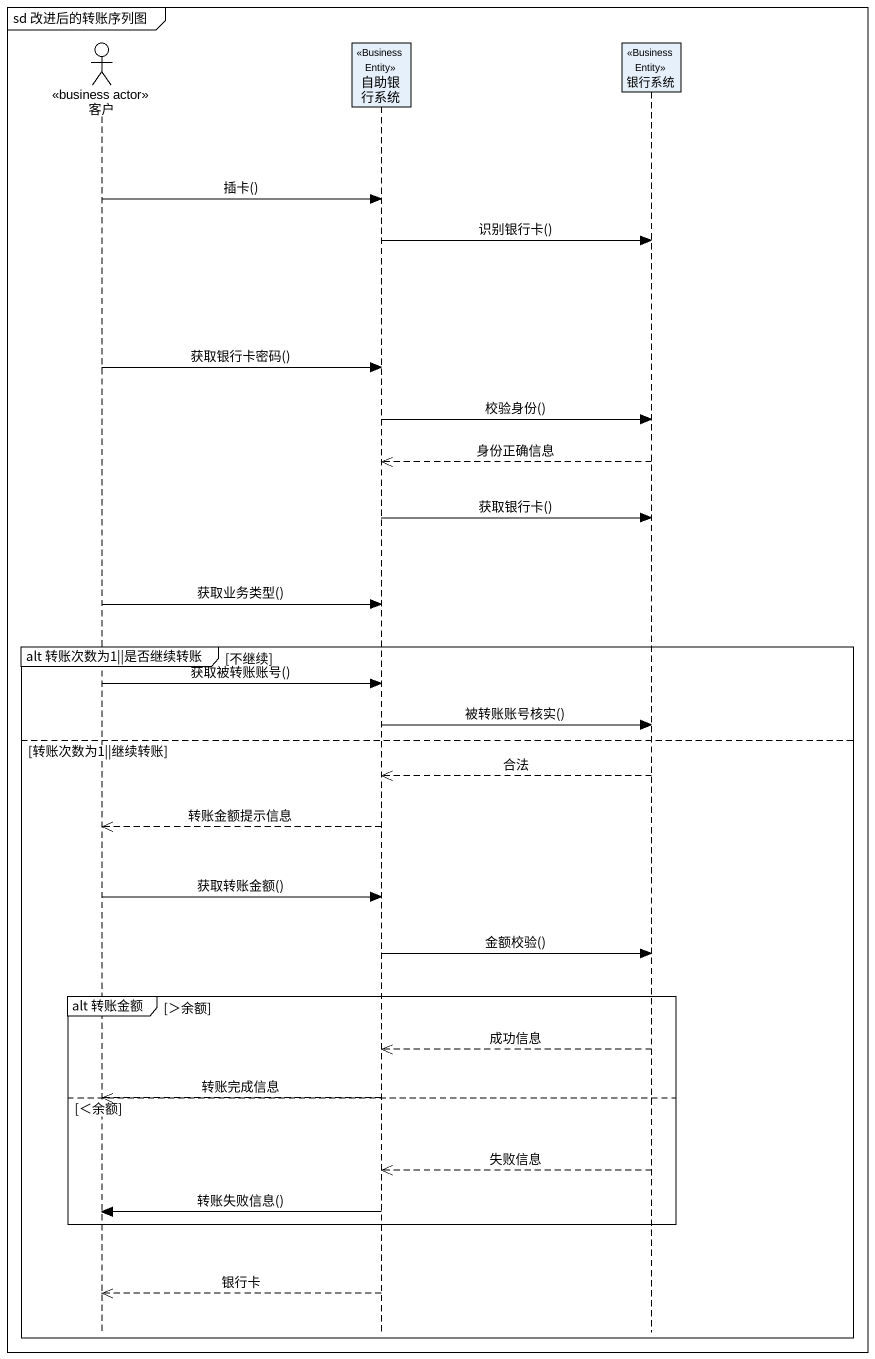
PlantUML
@startuml
mainframe sd 改进后的转账序列图
hide footbox
actor 客户 <<business actor>>
participant 自助银行系统 <<Business Entity>>
participant 银行系统 <<Business Entity>>

客户 -> 自助银行系统 : 插卡()
自助银行系统 -> 银行系统 : 识别银行卡()
客户 -> 自助银行系统 : 获取银行卡密码()
自助银行系统 -> 银行系统 : 校验身份()
银行系统 -->> 自助银行系统 : 身份正确信息
自助银行系统 -> 银行系统 : 获取银行卡()
客户 -> 自助银行系统 : 获取业务类型()
group alt 转账次数为1||是否继续转账 [不继续]
  客户 -> 自助银行系统 : 获取被转账账号()
  自助银行系统 -> 银行系统 : 被转账账号核实()
else 转账次数为1||继续转账
  银行系统 -->> 自助银行系统 : 合法
  自助银行系统 -->> 客户 : 转账金额提示信息
  客户 -> 自助银行系统 : 获取转账金额()
  自助银行系统 -> 银行系统 : 金额校验()
  group alt 转账金额 [＞余额]
    银行系统 -->> 自助银行系统 : 成功信息
  else ＜余额
    自助银行系统 -->> 客户 : 转账完成信息
    银行系统 -->> 自助银行系统 : 失败信息
    自助银行系统 -> 客户 : 转账失败信息()
  end
  自助银行系统 -->> 客户 : 银行卡
end
@enduml
